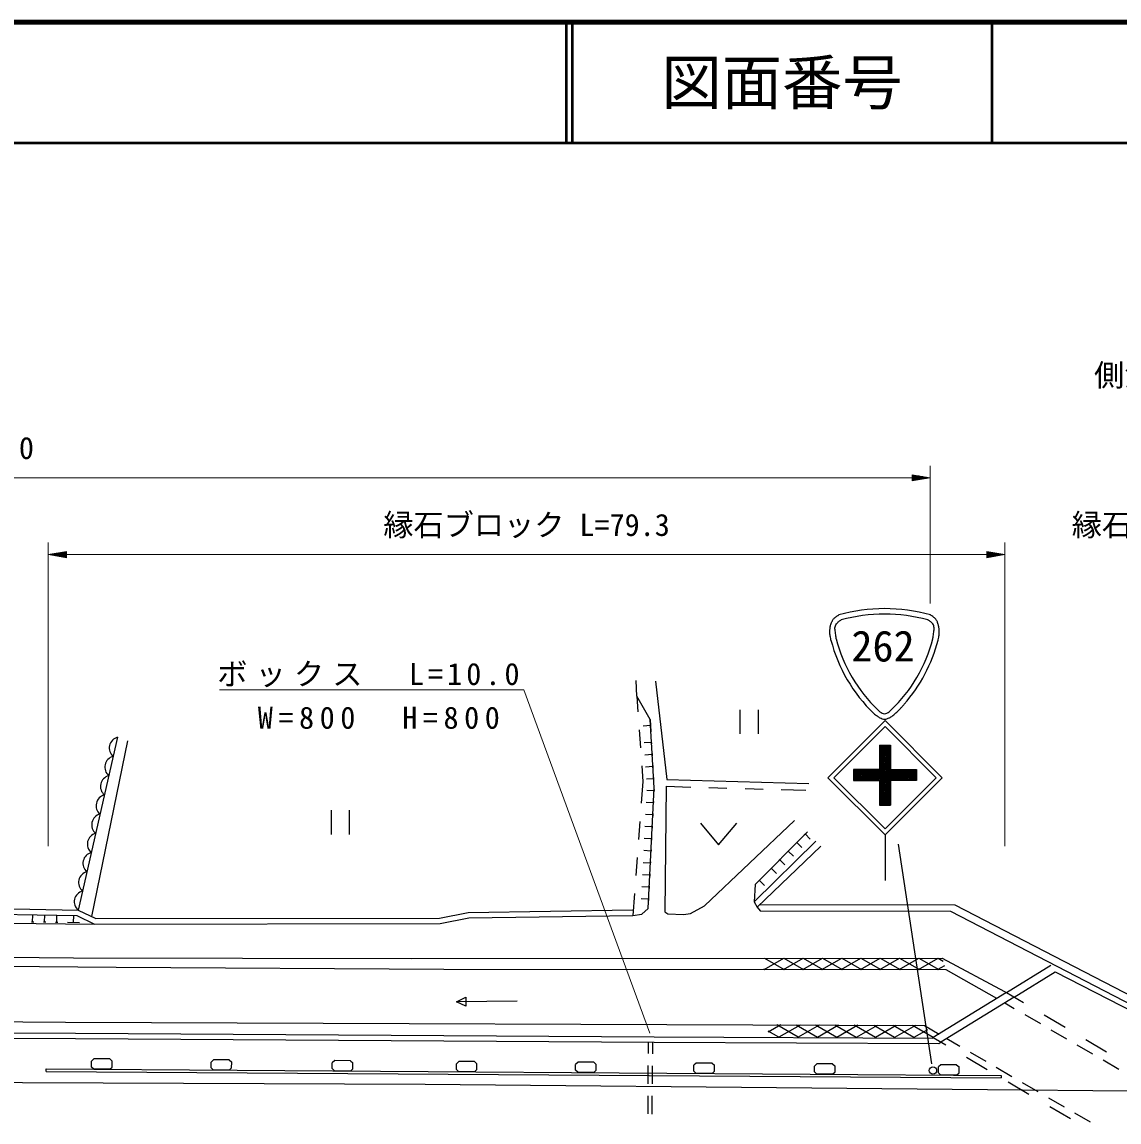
# Model space of a CAD drawing. Units: millimetres, scale not verified. Extents: x 40000 to 680000, y 20000 to 380000.
# Drawn here: x 463660 to 554532, y 288886 to 380000 of the extents above; entities that cross this region are included whole.
import ezdxf
from ezdxf.enums import TextEntityAlignment as Align

# ---------------------------------------------------------------- set-up
doc = ezdxf.new("R2010")
doc.units = ezdxf.units.MM
doc.header["$LTSCALE"] = 1000
for name, color, linetype, lineweight in [('M-BGD', 7, 'Continuous', 25), ('M-STR-HTXT', 7, 'Continuous', 13), ('M-STR-STR1', 1, 'Continuous', 25), ('M-STR-STRC', 7, 'Continuous', 25), ('M-STR-STRD', 7, 'Continuous', 25), ('M-TTL', 2, 'Continuous', 140), ('M-TTL-LINE', 7, 'Continuous', 50)]:
    doc.layers.add(name, color=color, linetype=linetype, lineweight=lineweight)
doc.layers.add('M-TTL-TXT', color=7, linetype='Continuous')
doc.styles.add('ＭＳ ゴシック', font='')
doc.styles.get('ＭＳ ゴシック').set_extended_font_data('MS Gothic')

msp = doc.modelspace()

# ---------------------------------------------------------------- hatches: boundary and pattern name
at = {"layer": 'M-STR-STRC'}
h = msp.add_hatch(dxfattribs=at)
h.set_pattern_fill('USER', color=256, style=0, pattern_type=2)
h.set_pattern_definition([(45, (1050270, 441297), (-70.7128, 70.7128), []), (135, (1050270, 441297), (-70.71634, -70.71634), [])])
h.paths.add_polyline_path([(532535, 317174), (532535, 318074), (534697, 318074), (534697, 320106), (535597, 320106), (535597, 315141), (534697, 315141), (534697, 317174)])
h = msp.add_hatch(dxfattribs=at)
h.set_pattern_fill('USER', color=256, style=0, pattern_type=2)
h.set_pattern_definition([(315, (537759, 317651), (70.7107, 70.7107), []), (45, (537759, 317651), (-70.7107, 70.7107), [])])
h.paths.add_polyline_path([(535597, 318074), (535597, 317174), (537759, 317174), (537759, 318074)])

# ---------------------------------------------------------------- linework, layer by layer
at = {"layer": 'M-BGD'}
for p, q in [((514585, 324167), (514677, 322872)), ((523131, 323033), (523131, 321033)), ((524631, 323033), (524631, 321033)), ((515713, 321716), (515114, 321680)), ((515683, 322215), (515743, 321217)), ((471575, 320754), (468315, 306427)), ((514784, 321375), (514890, 319879)), ((469433, 305898), (472438, 320455)), ((515798, 320319), (515199, 320282)), ((515792, 320418), (515804, 320219)), ((515858, 319320), (515259, 319284)), ((515852, 319420), (515864, 319221)), ((514997, 318383), (515089, 317087)), ((515919, 318322), (515320, 318286)), ((515913, 318422), (515925, 318222)), ((515089, 317087), (514953, 315283)), ((515979, 317324), (515380, 317288)), ((515973, 317424), (515985, 317224)), ((516012, 316326), (515413, 316356)), ((516017, 316426), (516007, 316226)), ((517013, 316690), (519057, 316632)), ((520556, 316590), (522056, 316548)), ((523555, 316506), (525055, 316464)), ((526554, 316421), (528598, 316364)), ((515962, 315327), (515363, 315357)), ((515967, 315427), (515957, 315227)), ((489260, 314710), (489260, 312710)), ((490760, 314710), (490760, 312710)), ((515912, 314328), (515312, 314358)), ((515917, 314428), (515907, 314228)), ((514840, 313787), (514728, 312291)), ((519865, 313642), (521365, 311842)), ((521365, 311842), (522865, 313642)), ((515861, 313330), (515262, 313360)), ((515866, 313429), (515856, 313230)), ((528465, 312673), (528606, 312815)), ((528535, 312744), (528962, 312322)), ((515811, 312331), (515212, 312361)), ((515816, 312431), (515806, 312231)), ((524551, 306670), (529837, 311729)), ((527762, 311962), (527902, 312104)), ((527832, 312033), (528258, 311611)), ((514615, 310795), (514502, 309299)), ((515761, 311332), (515162, 311362)), ((515766, 311432), (515756, 311232)), ((527058, 311251), (527199, 311393)), ((527128, 311322), (527555, 310900)), ((515711, 310333), (515111, 310364)), ((515716, 310433), (515706, 310234)), ((525651, 309830), (525792, 309972)), ((525721, 309901), (526148, 309479)), ((526355, 310541), (526495, 310683)), ((526425, 310612), (526851, 310190)), ((515660, 309335), (515061, 309365)), ((515665, 309435), (515655, 309235)), ((524385, 308551), (525088, 309261)), ((524736, 308906), (525163, 308484)), ((515610, 308336), (515011, 308366)), ((515615, 308436), (515605, 308236)), ((430075, 307214), (468315, 306427)), ((514390, 307804), (514254, 305999)), ((515560, 307337), (514961, 307367)), ((515565, 307437), (515555, 307237)), ((524312, 307119), (524551, 306670)), ((430070, 306764), (468210, 305979)), ((468315, 306427), (469775, 305736)), ((498258, 305771), (500617, 306239)), ((500617, 306239), (514247, 306449)), ((524551, 306670), (524799, 306378)), ((524800, 306906), (540925, 306879)), ((540925, 306879), (561633, 296165)), ((464637, 305444), (464437, 305446)), ((464537, 305445), (464545, 306045)), ((465637, 305431), (465437, 305434)), ((465537, 305432), (465545, 306032)), ((466637, 305418), (466437, 305421)), ((466537, 305420), (466544, 306020)), ((468437, 305395), (467437, 305408)), ((467937, 305402), (467944, 306002)), ((468210, 305979), (469674, 305286)), ((469674, 305286), (498302, 305321)), ((469775, 305736), (498258, 305771)), ((498302, 305321), (500664, 305790)), ((500664, 305790), (514254, 305999)), ((525139, 301511), (526760, 302448)), ((525160, 302447), (526785, 301510)), ((526736, 301510), (528360, 302449)), ((526760, 302448), (528388, 301509)), ((528332, 301509), (529960, 302451)), ((528360, 302449), (529992, 301508)), ((529929, 301508), (531560, 302452)), ((529960, 302451), (531596, 301508)), ((531525, 301508), (533160, 302453)), ((531560, 302452), (533199, 301507)), ((533121, 301507), (534760, 302454)), ((533160, 302453), (534803, 301506)), ((534718, 301506), (536360, 302456)), ((534760, 302454), (536407, 301505)), ((536314, 301505), (537960, 302457)), ((536360, 302456), (538010, 301504)), ((537911, 301504), (539560, 302458)), ((537960, 302457), (539614, 301504)), ((539507, 301504), (540103, 301848)), ((539560, 302458), (539973, 302220)), ((545204, 299614), (548891, 301888)), ((525097, 301560), (525181, 301511)), ((545839, 299238), (549234, 301332)), ((499666, 298852), (500413, 299234)), ((504666, 298898), (499666, 298852)), ((500413, 299234), (500420, 298484)), ((545055, 299702), (545204, 299614)), ((500420, 298484), (499666, 298852)), ((545062, 298758), (545861, 298293)), ((546726, 297791), (548023, 297037)), ((447096, 296304), (468081, 296252)), ((468081, 296252), (516037, 295952)), ((526348, 295904), (525459, 296420)), ((526513, 296922), (525471, 296323)), ((527948, 295901), (526186, 296923)), ((528108, 296915), (526348, 295904)), ((529548, 295897), (527791, 296917)), ((529703, 296909), (527948, 295901)), ((531148, 295894), (529396, 296910)), ((531298, 296903), (529548, 295897)), ((532748, 295891), (531002, 296904)), ((532892, 296896), (531148, 295894)), ((534348, 295888), (532607, 296898)), ((534487, 296890), (532748, 295891)), ((535948, 295884), (534212, 296891)), ((536082, 296884), (534348, 295888)), ((537548, 295881), (535818, 296885)), ((537676, 296877), (535948, 295884)), ((539148, 295878), (537423, 296878)), ((538672, 296527), (537548, 295881)), ((548887, 296534), (550184, 295781)), ((447093, 295854), (468079, 295802)), ((468079, 295802), (516035, 295502)), ((515547, 294553), (515551, 295505)), ((515904, 294544), (515912, 295503)), ((516035, 295502), (539598, 295388)), ((516037, 295952), (539087, 295840)), ((539087, 295840), (539148, 295878)), ((539598, 295388), (539784, 295502)), ((540271, 295802), (541340, 295179)), ((551049, 295278), (552346, 294524)), ((542204, 294676), (543500, 293921)), ((469622, 294107), (469422, 293921)), ((469422, 293438), (469422, 293921)), ((469622, 293252), (469422, 293438)), ((470924, 294107), (469622, 294107)), ((470924, 294107), (471124, 293921)), ((470924, 293252), (471124, 293438)), ((471124, 293438), (471124, 293921)), ((479326, 293372), (479329, 293855)), ((479530, 294040), (479329, 293855)), ((480832, 294031), (479530, 294040)), ((480832, 294031), (481031, 293844)), ((481028, 293361), (481031, 293844)), ((489362, 293304), (489365, 293787)), ((489566, 293972), (489365, 293787)), ((490868, 293963), (489566, 293972)), ((490868, 293963), (491067, 293776)), ((491063, 293293), (491067, 293776)), ((499847, 293902), (499647, 293716)), ((499647, 293233), (499647, 293716)), ((501149, 293902), (499847, 293902)), ((501149, 293902), (501349, 293716)), ((501349, 293233), (501349, 293716)), ((509719, 293835), (509519, 293649)), ((509519, 293166), (509519, 293649)), ((511021, 293835), (509719, 293835)), ((511021, 293835), (511221, 293649)), ((511221, 293166), (511221, 293649)), ((515535, 292053), (515542, 293553)), ((515883, 292045), (515896, 293545)), ((519518, 293769), (519318, 293583)), ((519318, 293100), (519318, 293583)), ((520820, 293769), (519518, 293769)), ((520820, 293769), (521020, 293583)), ((521020, 293100), (521020, 293583)), ((529509, 293701), (529309, 293515)), ((529309, 293032), (529309, 293515)), ((530811, 293701), (529509, 293701)), ((530811, 293701), (531011, 293515)), ((531011, 293032), (531011, 293515)), ((539782, 293631), (539582, 293446)), ((539582, 292963), (539582, 293446)), ((541084, 293631), (539782, 293631)), ((541084, 293631), (541284, 293446)), ((541284, 292963), (541284, 293446)), ((544364, 293417), (545660, 292662)), ((553210, 294022), (554507, 293268)), ((470924, 293252), (469622, 293252)), ((479524, 293185), (479326, 293372)), ((480826, 293177), (479524, 293185)), ((480826, 293177), (481028, 293361)), ((489560, 293117), (489362, 293304)), ((490862, 293109), (489560, 293117)), ((490862, 293109), (491063, 293293)), ((499847, 293048), (499647, 293233)), ((501149, 293048), (499847, 293048)), ((501149, 293048), (501349, 293233)), ((509719, 292981), (509519, 293166)), ((511021, 292981), (509719, 292981)), ((511021, 292981), (511221, 293166)), ((519518, 292914), (519318, 293100)), ((520820, 292914), (519518, 292914)), ((520820, 292914), (521020, 293100)), ((529509, 292847), (529309, 293032)), ((530811, 292847), (529509, 292847)), ((530811, 292847), (531011, 293032)), ((539782, 292777), (539582, 292963)), ((541084, 292777), (539782, 292777)), ((541084, 292777), (541284, 292963)), ((546524, 292159), (547820, 291403)), ((515523, 289553), (515530, 291053)), ((515861, 289545), (515874, 291045)), ((548684, 290900), (549980, 290145)), ((550844, 289641), (552141, 288886))]:
    msp.add_line(p, q, dxfattribs=at)
for points in [[(514254, 305999), (515017, 306093), (515521, 306560), (516025, 316574), (515683, 322215), (514585, 324167), (514531, 325463)], [(516125, 325402), (517079, 317248), (528848, 316920)], [(517013, 316690), (516914, 306301), (517166, 306140), (518467, 306067), (519037, 306154), (520206, 306783), (527643, 313855)], [(329619, 315212), (329754, 314824), (330367, 314340), (332205, 313502), (345761, 308417), (349178, 307586), (353256, 306861), (359575, 306450), (381046, 306144), (414155, 305898), (469674, 305286)], [(528724, 312934), (524385, 308551), (524312, 307119), (529411, 312160)], [(524799, 306378), (540565, 306351), (561342, 295602), (566886, 295590)], [(347228, 305343), (350716, 304524), (354414, 303949), (360217, 303543), (467915, 302494), (495928, 302423), (539889, 302459), (545055, 299702)], [(544419, 299129), (540223, 301503), (498617, 301524), (471458, 301681), (360093, 302653), (356831, 302789), (354350, 303082), (349123, 303960), (345629, 304784)], [(549234, 301332), (561307, 295144), (566890, 295143)], [(359834, 298242), (393082, 297748), (467272, 297157), (538417, 296874), (539630, 296175)], [(350294, 292615), (497046, 292018), (566927, 291345)]]:
    msp.add_lwpolyline(points, dxfattribs=at)
for centre in [(471800, 319865), (471437, 318274), (471075, 316682), (470713, 315090), (470351, 313498), (469989, 311906), (469626, 310314), (469264, 308722), (468902, 307130)]:
    msp.add_arc(centre, 916, 104.20356, 230.16004, dxfattribs=at)
at = {"layer": 'M-STR-HTXT'}
for p, q in [((538887, 331834), (538887, 343249)), ((365689, 342249), (537387, 342249)), ((538887, 342249), (537387, 342499)), ((537387, 342499), (537387, 341999)), ((537687, 342449), (537387, 342449)), ((537387, 342399), (537987, 342399)), ((538287, 342349), (537387, 342349)), ((537387, 342299), (538587, 342299)), ((538887, 342249), (537387, 341999)), ((538887, 342249), (537387, 342249)), ((537387, 342199), (538587, 342199)), ((538287, 342149), (537387, 342149)), ((537387, 342099), (537987, 342099)), ((537687, 342049), (537387, 342049)), ((465837, 311729), (465837, 336879)), ((545073, 311729), (545073, 336879)), ((465837, 335879), (467337, 336129)), ((465837, 335879), (467337, 335629)), ((465837, 335879), (467337, 335879)), ((467337, 335929), (466137, 335929)), ((467337, 335829), (466137, 335829)), ((466437, 335979), (467337, 335979)), ((466437, 335779), (467337, 335779)), ((467337, 336029), (466737, 336029)), ((467337, 335729), (466737, 335729)), ((467037, 336079), (467337, 336079)), ((467037, 335679), (467337, 335679)), ((467337, 335629), (467337, 336129)), ((467337, 335879), (543573, 335879)), ((545073, 335879), (543573, 336129)), ((543573, 336129), (543573, 335629)), ((543873, 336079), (543573, 336079)), ((543573, 336029), (544173, 336029)), ((544473, 335979), (543573, 335979)), ((543573, 335929), (544773, 335929)), ((545073, 335879), (543573, 335629)), ((545073, 335879), (543573, 335879)), ((543573, 335829), (544773, 335829)), ((544473, 335779), (543573, 335779)), ((543573, 335729), (544173, 335729)), ((543873, 335679), (543573, 335679))]:
    msp.add_line(p, q, dxfattribs=at)
msp.add_lwpolyline([(515656, 296245), (505223, 324694), (480023, 324694)], dxfattribs=at)
at = {"layer": 'M-STR-STR1'}
for p, q in [((545204, 299614), (539148, 295878)), ((545839, 299238), (539784, 295502)), ((545204, 299614), (546623, 298774)), ((548344, 297755), (550064, 296736)), ((539148, 295878), (540181, 295267)), ((551785, 295717), (553506, 294698)), ((541903, 294250), (543625, 293233)), ((545347, 292215), (547069, 291198)), ((548790, 290181), (550512, 289163))]:
    msp.add_line(p, q, dxfattribs=at)
at = {"layer": 'M-STR-STRC'}
for p, q in [((530419, 317403), (535156, 322141)), ((530914, 317403), (535156, 321646)), ((535156, 322141), (539894, 317403)), ((535156, 321646), (539399, 317403)), ((534697, 320106), (535597, 320106)), ((534697, 320106), (534697, 318074)), ((535597, 320106), (535597, 318074)), ((534697, 318074), (532535, 318074)), ((532535, 318074), (532535, 317174)), ((530419, 317403), (535156, 312665)), ((530914, 317403), (535156, 313160)), ((532535, 317174), (534697, 317174)), ((534697, 317174), (534697, 315141)), ((535156, 313160), (539399, 317403)), ((535156, 312665), (539894, 317403)), ((535597, 317174), (535597, 315141)), ((534697, 315141), (535597, 315141)), ((535156, 312665), (535156, 308878)), ((536227, 311900), (538987, 293693))]:
    msp.add_line(p, q, dxfattribs=at)
msp.add_lwpolyline([(535597, 318074), (537759, 318074), (537759, 317174), (535597, 317174)], dxfattribs=at)
msp.add_circle((539120, 293157), 305, dxfattribs=at)
for centre, radius, start, end in [((535110, 317319), 14089, 74.37436, 105.62533), ((535110, 317319), 13639, 74.69511, 105.30489), ((543276, 332077), 13024, 194.53156, 225.907), ((543276, 332077), 12574, 194.63957, 226.12), ((526945, 332077), 12574, 313.88, 345.36043), ((526945, 332077), 13024, 318.73123, 345.42803)]:
    msp.add_arc(centre, radius, start, end, dxfattribs=at)
for points, knots in [([(530669, 328809), (530669, 328810), (530669, 328811), (530668, 328812), (530668, 328813), (530668, 328816), (530668, 328817), (530667, 328819), (530667, 328824), (530666, 328825), (530666, 328827), (530665, 328832), (530665, 328834), (530658, 328877), (530637, 329007), (530630, 329050), (530625, 329084), (530607, 329184), (530602, 329218), (530597, 329247), (530585, 329333), (530582, 329361), (530580, 329390), (530574, 329476), (530575, 329504), (530577, 329556), (530587, 329711), (530593, 329763), (530601, 329819), (530633, 329988), (530647, 330043), (530662, 330097), (530713, 330258), (530736, 330309), (530756, 330355), (530830, 330484), (530857, 330526), (530869, 330544), (530913, 330590), (530929, 330605), (530945, 330621), (530998, 330664), (531015, 330677), (531037, 330694), (531102, 330739), (531124, 330754), (531151, 330773), (531234, 330830), (531261, 330849), (531265, 330852), (531277, 330860), (531281, 330863), (531284, 330865), (531295, 330873), (531298, 330875), (531301, 330877), (531308, 330882), (531311, 330884), (531312, 330885), (531315, 330887), (531316, 330887)], [0, 0, 0, 0, 1, 1, 1, 2, 2, 2, 3, 3, 3, 4, 4, 4, 5, 5, 5, 6, 6, 6, 7, 7, 7, 8, 8, 8, 9, 9, 9, 10, 10, 10, 11, 11, 11, 12, 12, 12, 13, 13, 13, 14, 14, 14, 15, 15, 15, 16, 16, 16, 17, 17, 17, 18, 18, 18, 19, 19, 19, 20, 20, 20, 20]), ([(539550, 328800), (539550, 328801), (539550, 328803), (539550, 328803), (539550, 328805), (539551, 328810), (539552, 328811), (539552, 328813), (539553, 328820), (539553, 328822), (539554, 328824), (539555, 328832), (539556, 328834), (539563, 328877), (539587, 329006), (539595, 329049), (539601, 329082), (539619, 329183), (539624, 329217), (539628, 329245), (539639, 329332), (539641, 329361), (539643, 329389), (539647, 329476), (539646, 329504), (539644, 329556), (539632, 329712), (539625, 329763), (539618, 329820), (539586, 329988), (539571, 330044), (539557, 330098), (539506, 330258), (539484, 330310), (539464, 330355), (539391, 330484), (539364, 330526), (539352, 330544), (539307, 330590), (539292, 330605), (539276, 330621), (539223, 330664), (539205, 330677), (539184, 330693), (539119, 330739), (539097, 330754), (539070, 330773), (538987, 330830), (538960, 330849), (538956, 330852), (538944, 330860), (538940, 330863), (538937, 330865), (538926, 330873), (538922, 330875), (538920, 330877), (538912, 330882), (538910, 330884), (538909, 330885), (538906, 330887), (538905, 330887)], [0, 0, 0, 0, 1, 1, 1, 2, 2, 2, 3, 3, 3, 4, 4, 4, 5, 5, 5, 6, 6, 6, 7, 7, 7, 8, 8, 8, 9, 9, 9, 10, 10, 10, 11, 11, 11, 12, 12, 12, 13, 13, 13, 14, 14, 14, 15, 15, 15, 16, 16, 16, 17, 17, 17, 18, 18, 18, 19, 19, 19, 20, 20, 20, 20]), ([(531110, 328899), (531108, 328912), (531103, 328950), (531101, 328963), (531097, 328995), (531083, 329092), (531078, 329124), (531073, 329167), (531055, 329295), (531050, 329337), (531044, 329381), (531027, 329513), (531022, 329557), (531018, 329595), (531006, 329710), (531005, 329749), (531004, 329782), (531007, 329881), (531013, 329913), (531019, 329944), (531050, 330035), (531065, 330063), (531083, 330095), (531153, 330182), (531177, 330210), (531196, 330231), (531261, 330286), (531282, 330305), (531303, 330322), (531369, 330373), (531391, 330390), (531408, 330402), (531459, 330439), (531476, 330451), (531483, 330456), (531503, 330470), (531510, 330474)], [0, 0, 0, 0, 1, 1, 1, 2, 2, 2, 3, 3, 3, 4, 4, 4, 5, 5, 5, 6, 6, 6, 7, 7, 7, 8, 8, 8, 9, 9, 9, 10, 10, 10, 11, 11, 11, 12, 12, 12, 12]), ([(539110, 328899), (539112, 328912), (539118, 328950), (539120, 328963), (539124, 328995), (539138, 329092), (539142, 329124), (539148, 329167), (539166, 329295), (539171, 329337), (539177, 329381), (539194, 329513), (539199, 329557), (539203, 329595), (539215, 329710), (539216, 329749), (539217, 329782), (539214, 329881), (539207, 329913), (539201, 329944), (539171, 330035), (539155, 330063), (539137, 330095), (539068, 330182), (539043, 330210), (539024, 330231), (538960, 330286), (538938, 330305), (538917, 330322), (538852, 330373), (538830, 330390), (538813, 330402), (538762, 330439), (538745, 330451), (538738, 330456), (538717, 330470), (538710, 330474)], [0, 0, 0, 0, 1, 1, 1, 2, 2, 2, 3, 3, 3, 4, 4, 4, 5, 5, 5, 6, 6, 6, 7, 7, 7, 8, 8, 8, 9, 9, 9, 10, 10, 10, 11, 11, 11, 12, 12, 12, 12]), ([(534214, 322723), (534214, 322723), (534214, 322723), (534214, 322723), (534215, 322723), (534216, 322722), (534216, 322721), (534217, 322721), (534219, 322720), (534219, 322719), (534220, 322719), (534222, 322717), (534223, 322717), (534277, 322677), (534439, 322556), (534494, 322517), (534538, 322487), (534672, 322397), (534719, 322371), (534757, 322350), (534876, 322293), (534918, 322280), (534955, 322269), (535071, 322250), (535110, 322250), (535151, 322250), (535274, 322270), (535313, 322281), (535358, 322295), (535487, 322350), (535529, 322373), (535576, 322398), (535713, 322487), (535757, 322519), (535807, 322556), (535951, 322675), (535998, 322717), (536052, 322765), (536209, 322918), (536260, 322970), (536309, 323018), (536450, 323169), (536497, 323220), (536532, 323257), (536634, 323372), (536668, 323411), (536681, 323426), (536721, 323471), (536734, 323487)], [0, 0, 0, 0, 1, 1, 1, 2, 2, 2, 3, 3, 3, 4, 4, 4, 5, 5, 5, 6, 6, 6, 7, 7, 7, 8, 8, 8, 9, 9, 9, 10, 10, 10, 11, 11, 11, 12, 12, 12, 13, 13, 13, 14, 14, 14, 15, 15, 15, 16, 16, 16, 16]), ([(534560, 323014), (534569, 323004), (534598, 322974), (534608, 322965), (534632, 322943), (534705, 322876), (534732, 322857), (534766, 322833), (534870, 322765), (534908, 322749), (534947, 322733), (535069, 322700), (535110, 322700), (535152, 322700), (535274, 322733), (535312, 322749), (535350, 322765), (535455, 322833), (535488, 322857), (535515, 322876), (535589, 322943), (535613, 322965), (535623, 322974), (535652, 323004), (535660, 323014)], [0, 0, 0, 0, 1, 1, 1, 2, 2, 2, 3, 3, 3, 4, 4, 4, 5, 5, 5, 6, 6, 6, 7, 7, 7, 8, 8, 8, 8])]:
    msp.add_open_spline(points, degree=3, knots=knots, dxfattribs=at)
at = {"layer": 'M-STR-STRD'}
for p, q in [((465655, 293079), (465656, 293279)), ((465655, 293079), (544766, 292543)), ((465656, 293279), (544770, 292743)), ((544770, 292743), (544766, 292543))]:
    msp.add_line(p, q, dxfattribs=at)
at = {"layer": 'M-TTL'}
msp.add_line((680000, 380000), (40000, 380000), dxfattribs=at)
at = {"layer": 'M-TTL-LINE'}
for p, q in [((508747, 380000), (508747, 370000)), ((509247, 380000), (509247, 370000)), ((543997, 380000), (543997, 370000)), ((40000, 370000), (680000, 370000))]:
    msp.add_line(p, q, dxfattribs=at)

# ---------------------------------------------------------------- texts
at = {"layer": 'M-STR-HTXT', "style": 'ＭＳ ゴシック'}
for s, p in [('側溝  L=7.0', (559333, 349284)), ('ガードパイプ  L=174.0', (451538, 343249)), ('縁石ブロック L=79.3', (505455, 336879)), ('縁石ブロック', (558116, 336879))]:
    msp.add_text(s, height=1833, dxfattribs=at).set_placement(p, align=Align.BOTTOM_CENTER)
at = {"layer": 'M-STR-HTXT', "char_height": 1833, "attachment_point": 8, "style": 'ＭＳ ゴシック'}
for s, insert in [('\\T1.27;ボックス\u3000L=10.0', (492523, 324894)), ('\\T1.37;W=800\u3000H=800', (493448, 321430))]:
    msp.add_mtext(s, dxfattribs=dict(at, insert=insert))
at = {"layer": 'M-STR-STRC', "style": 'ＭＳ ゴシック'}
msp.add_text('262', height=2566, dxfattribs=at).set_placement((532364, 326260), align=Align.BOTTOM_LEFT)
at = {"layer": 'M-TTL-TXT', "style": 'ＭＳ ゴシック'}
msp.add_text('図面番号', height=3666, dxfattribs=at).set_placement((526622, 375000), align=Align.MIDDLE_CENTER)

doc.saveas('drawing.dxf')
